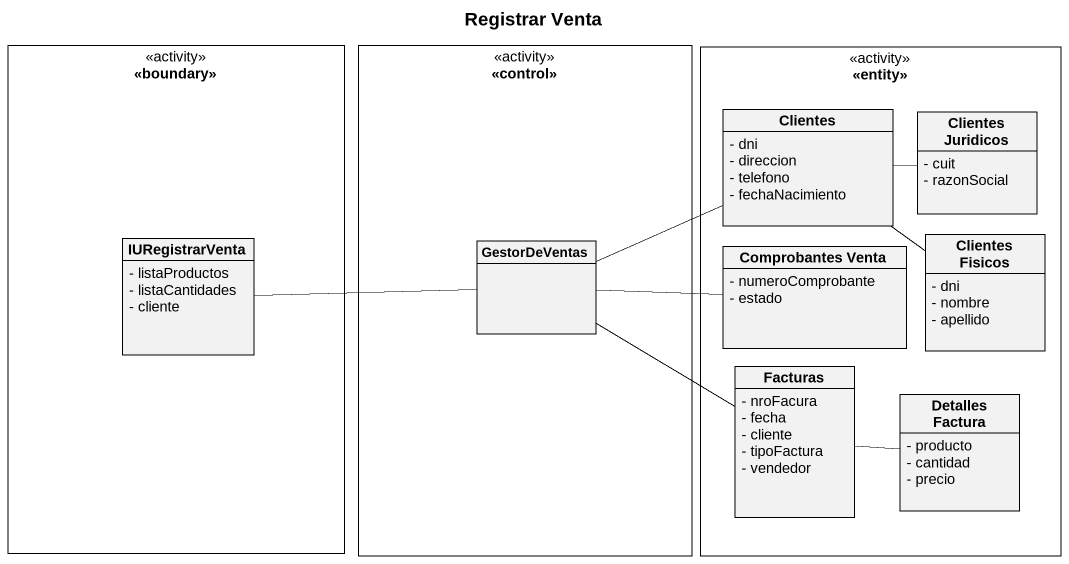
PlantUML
@startuml
title Registrar Venta
hide circle
hide empty members
skinparam classAttributeIconSize 0
rectangle "<<boundary>>" as boundary_ <<activity>> {
  class IURegistrarVenta {
    - listaProductos
    - listaCantidades
    - cliente
  }
}
rectangle "<<control>>" as control_ <<activity>> {
  class GestorDeVentas
}
rectangle "<<entity>>" as entity_ <<activity>> {
  class Clientes {
    - dni
    - direccion
    - telefono
    - fechaNacimiento
  }
  class "Clientes Juridicos" as Clientes_Juridicos {
    - cuit
    - razonSocial
  }
  class "Comprobantes Venta" as Comprobantes_Venta {
    - numeroComprobante
    - estado
  }
  class "Clientes Fisicos" as Clientes_Fisicos {
    - dni
    - nombre
    - apellido
  }
  class Facturas {
    - nroFacura
    - fecha
    - cliente
    - tipoFactura
    - vendedor
  }
  class "Detalles Factura" as Detalles_Factura {
    - producto
    - cantidad
    - precio
  }
}
Clientes -right- Clientes_Juridicos
Clientes -- Clientes_Fisicos
IURegistrarVenta -right- GestorDeVentas
GestorDeVentas -right- Clientes
GestorDeVentas -right- Comprobantes_Venta
GestorDeVentas -right- Facturas
Facturas -right- Detalles_Factura
@enduml
